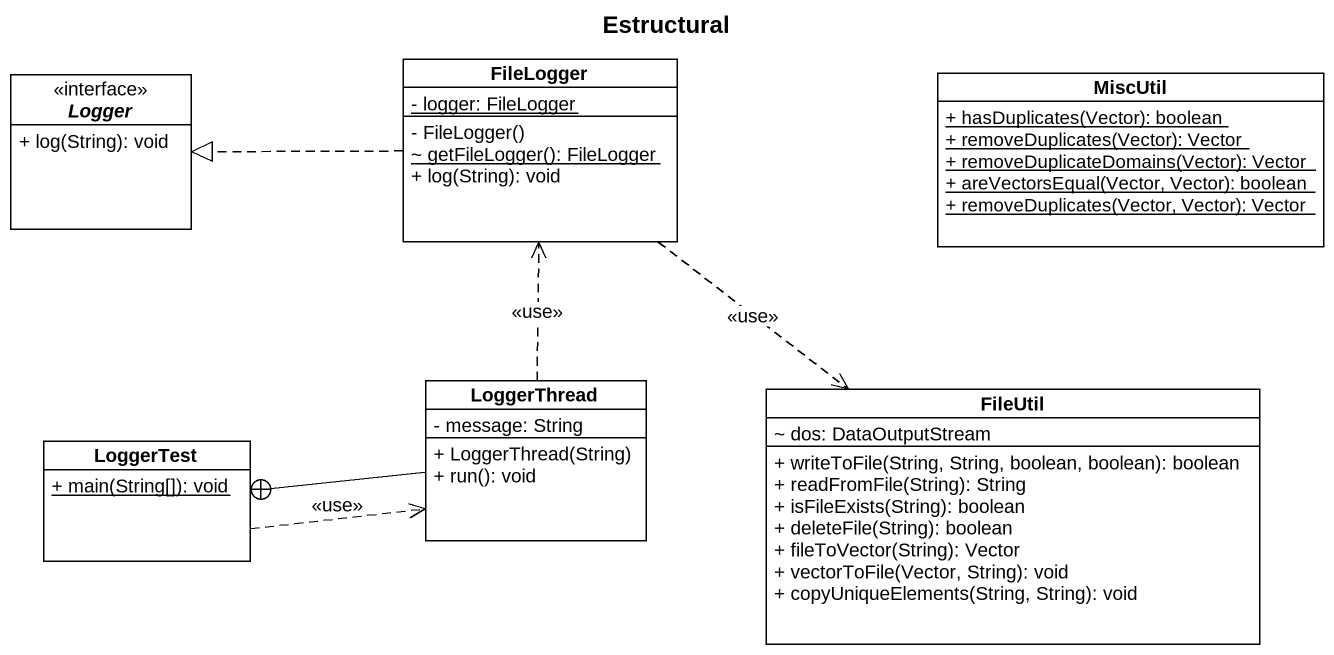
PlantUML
@startuml
title Estructural
hide circle
hide empty members
skinparam classAttributeIconSize 0
interface Logger {
  + log(String): void
}
class FileLogger {
  {static} - logger: FileLogger
  - FileLogger()
  {static} ~ getFileLogger(): FileLogger
  + log(String): void
}
class MiscUtil {
  {static} + hasDuplicates(Vector): boolean
  {static} + removeDuplicates(Vector): Vector
  {static} + removeDuplicateDomains(Vector): Vector
  {static} + areVectorsEqual(Vector, Vector): boolean
  {static} + removeDuplicates(Vector, Vector): Vector
}
class LoggerThread {
  - message: String
  + LoggerThread(String)
  + run(): void
}
class LoggerTest {
  {static} + main(String[]): void
}
class FileUtil {
  ~ dos: DataOutputStream
  + writeToFile(String, String, boolean, boolean): boolean
  + readFromFile(String): String
  + isFileExists(String): boolean
  + deleteFile(String): boolean
  + fileToVector(String): Vector
  + vectorToFile(Vector, String): void
  + copyUniqueElements(String, String): void
}
FileLogger .left.|> Logger
FileLogger ..> FileUtil : <<use>>
LoggerThread .up.> FileLogger : <<use>>
LoggerThread -left-+ LoggerTest
LoggerTest .right.> LoggerThread : <<use>>
@enduml
